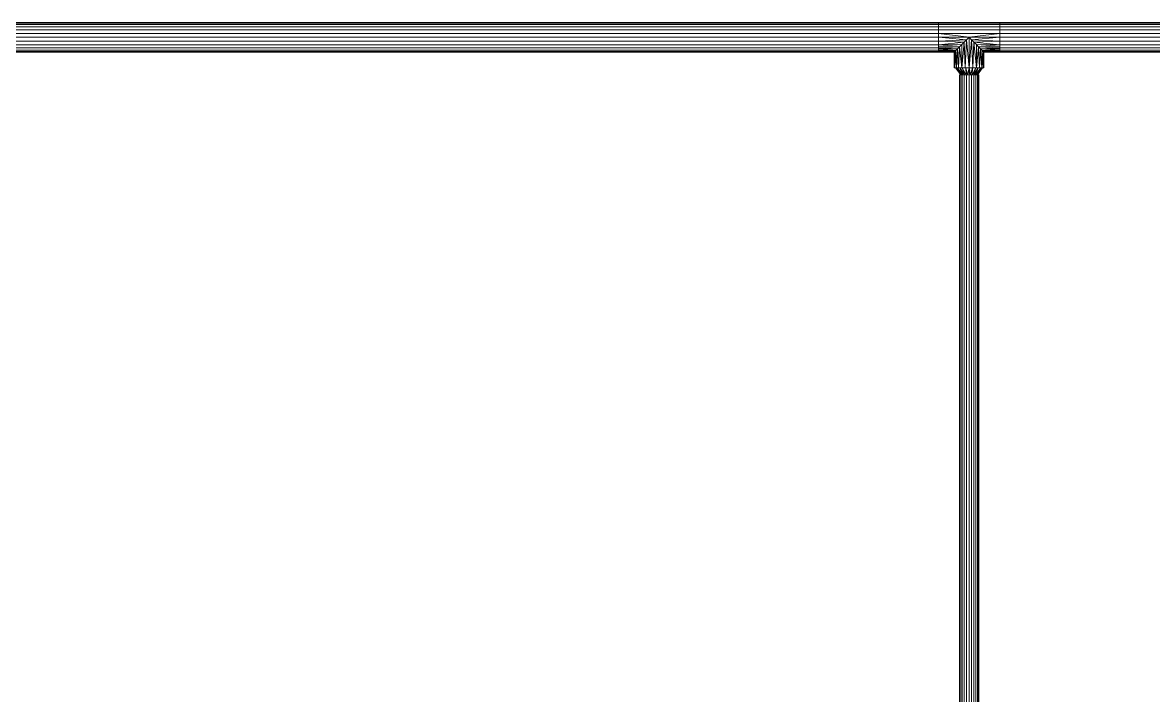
# Model space of a CAD drawing. Header units: inches. Extents: x -3326 to -59, y 8 to 1043.
# Drawn here: x -2687.4 to -2577, y 207.7 to 273.4 of the extents above; entities that cross this region are included whole.
import ezdxf

# ---------------------------------------------------------------- set-up
doc = ezdxf.new("R2010")
doc.units = ezdxf.units.IN
doc.header["$MEASUREMENT"] = 0
doc.layers.add('F-SPRN', color=10, linetype='Continuous', lineweight=9)
doc.layers.add('P-PIPE', color=10, linetype='Continuous', lineweight=9)

# ---------------------------------------------------------------- blocks, each defined once
blk = doc.blocks.new('Tee - Welded - Generic - Standard-1126622-05 - Fourth Level')
at = {"layer": 'P-PIPE'}
mesh = blk.add_polyface(dxfattribs=at)
corners = [(-2.99, -1.44), (-2.99, -1.39, 0.37), (-2.99, -1.24, 0.72), (-2.99, -1.02, 1.02), (-2.99, -0.72, 1.24), (-2.99, -0.37, 1.39), (-2.99, 0, 1.44), (-2.99, 0.37, 1.39), (-2.99, 0.72, 1.24), (-2.99, 1.02, 1.02), (-2.99, 1.24, 0.72), (-2.99, 1.39, 0.37), (-2.99, 1.44), (-2.99, 1.39, -0.37), (-2.99, 1.24, -0.72), (-2.99, 1.02, -1.02), (-2.99, 0.72, -1.24), (-2.99, 0.37, -1.39), (-2.99, 0, -1.44), (-2.99, -0.37, -1.39), (-2.99, -0.72, -1.24), (-2.99, -1.02, -1.02), (-2.99, -1.24, -0.72), (-2.99, -1.39, -0.37)]
mesh.append_faces([[corners[k] for k in face] for face in [(10, 7, 8, 9)]], dxfattribs={"vtx0": -1})
mesh.append_faces([[corners[k] for k in face] for face in [(0, 3, 6)]], dxfattribs={"vtx0": -1, "vtx1": -1, "vtx2": -1})
mesh.append_faces([[corners[k] for k in face] for face in [(13, 18, 22, 23)]], dxfattribs={"vtx0": -1, "vtx1": -1, "vtx3": -1})
mesh.append_faces([[corners[k] for k in face] for face in [(18, 21, 22), (13, 23, 0, 12)]], dxfattribs={"vtx0": -1, "vtx2": -1})
mesh.append_faces([[corners[k] for k in face] for face in [(6, 7, 12, 0)]], dxfattribs={"vtx1": -1, "vtx2": -1, "vtx3": -1})
mesh.append_faces([[corners[k] for k in face] for face in [(16, 17, 18, 15), (19, 20, 21, 18)]], dxfattribs={"vtx2": -1})
mesh.append_faces([[corners[k] for k in face] for face in [(13, 14, 15, 18), (10, 11, 12, 7)]], dxfattribs={"vtx2": -1, "vtx3": -1})
mesh.append_faces([[corners[k] for k in face] for face in [(0, 1, 2, 3), (3, 4, 5, 6)]], dxfattribs={"vtx3": -1})
mesh = blk.add_polyface(dxfattribs=at)
corners = [(-2.99, 1.44), (-2.99, 1.39, 0.37), (-2.99, 1.24, 0.72), (-2.99, 1.02, 1.02), (-2.99, 0.72, 1.24), (-2.99, 0.37, 1.39), (-2.99, 0, 1.44), (-2.99, -0.37, 1.39), (-2.99, -0.72, 1.24), (-2.99, -1.02, 1.02), (-2.99, -1.24, 0.72), (-2.99, -1.39, 0.37), (-2.99, -1.44), (-1.44, -1.44), (-1.4, -1.4, 0.34), (-1.29, -1.29, 0.64), (-1.12, -1.12, 0.9), (-0.93, -0.93, 1.1), (-0.71, -0.71, 1.25), (-0.48, -0.48, 1.35), (-0.24, -0.24, 1.42), (0, 0, 1.44), (0.24, -0.24, 1.42), (0.48, -0.48, 1.35), (0.71, -0.71, 1.25), (0.93, -0.93, 1.1), (1.12, -1.12, 0.9), (1.29, -1.29, 0.64), (1.4, -1.4, 0.34), (1.44, -1.44), (2.99, -1.44), (2.99, -1.39, 0.37), (2.99, -1.24, 0.72), (2.99, -1.02, 1.02), (2.99, -0.72, 1.24), (2.99, -0.37, 1.39), (2.99, 0, 1.44), (2.99, 0.37, 1.39), (2.99, 0.72, 1.24), (2.99, 1.02, 1.02), (2.99, 1.24, 0.72), (2.99, 1.39, 0.37), (2.99, 1.44), (-2.99, -0.87, 1.13), (-2.99, -1.13, 0.87), (-2.99, -1.32, 0.55), (2.99, -1.32, 0.55), (2.99, -1.13, 0.87), (2.99, -0.87, 1.13), (1.34, -1.34, 0.49), (-1.34, -1.34, 0.49)]
mesh.append_faces([[corners[k] for k in face] for face in [(14, 12, 13)]], dxfattribs={"vtx0": -1})
mesh.append_faces([[corners[k] for k in face] for face in [(34, 24, 48), (33, 26, 47), (26, 33, 25), (11, 50, 45), (15, 45, 50), (12, 14, 11), (9, 17, 43), (16, 10, 15), (24, 34, 23), (22, 36, 21), (20, 7, 19), (7, 20, 6), (18, 43, 17)]], dxfattribs={"vtx0": -1, "vtx1": -1})
mesh.append_faces([[corners[k] for k in face] for face in [(32, 26, 27), (25, 33, 48), (11, 14, 50), (18, 8, 43), (16, 44, 10), (46, 27, 49), (48, 24, 25), (31, 49, 28), (16, 9, 44), (23, 34, 35), (15, 10, 45), (21, 5, 6), (26, 32, 47)]], dxfattribs={"vtx0": -1, "vtx2": -1})
mesh.append_faces([[corners[k] for k in face] for face in [(21, 36, 37, 5)]], dxfattribs={"vtx0": -1, "vtx2": -1, "vtx3": -1})
mesh.append_faces([[corners[k] for k in face] for face in [(30, 31, 28), (31, 46, 49), (46, 32, 27), (16, 17, 9), (18, 19, 8), (35, 36, 22), (22, 23, 35), (20, 21, 6), (7, 8, 19)]], dxfattribs={"vtx1": -1, "vtx2": -1})
mesh.append_faces([[corners[k] for k in face] for face in [(39, 40, 2, 3), (40, 41, 1, 2), (37, 38, 4, 5), (38, 39, 3, 4)]], dxfattribs={"vtx1": -1, "vtx3": -1})
mesh.append_faces([[corners[k] for k in face] for face in [(28, 29, 30)]], dxfattribs={"vtx2": -1})
mesh.append_faces([[corners[k] for k in face] for face in [(41, 42, 0, 1)]], dxfattribs={"vtx3": -1})
mesh = blk.add_polyface(dxfattribs=at)
corners = [(-2.99, -1.44), (-2.99, -1.39, -0.37), (-2.99, -1.24, -0.72), (-2.99, -1.02, -1.02), (-2.99, -0.72, -1.24), (-2.99, -0.37, -1.39), (-2.99, 0, -1.44), (-2.99, 0.37, -1.39), (-2.99, 0.72, -1.24), (-2.99, 1.02, -1.02), (-2.99, 1.24, -0.72), (-2.99, 1.39, -0.37), (-2.99, 1.44), (2.99, 1.44), (2.99, 1.39, -0.37), (2.99, 1.24, -0.72), (2.99, 1.02, -1.02), (2.99, 0.72, -1.24), (2.99, 0.37, -1.39), (2.99, 0, -1.44), (2.99, -0.37, -1.39), (2.99, -0.72, -1.24), (2.99, -1.02, -1.02), (2.99, -1.24, -0.72), (2.99, -1.39, -0.37), (2.99, -1.44), (1.44, -1.44), (1.4, -1.4, -0.34), (1.29, -1.29, -0.64), (1.12, -1.12, -0.9), (0.93, -0.93, -1.1), (0.71, -0.71, -1.25), (0.48, -0.48, -1.35), (0.24, -0.24, -1.42), (0, 0, -1.44), (-0.24, -0.24, -1.42), (-0.48, -0.48, -1.35), (-0.71, -0.71, -1.25), (-0.93, -0.93, -1.1), (-1.12, -1.12, -0.9), (-1.29, -1.29, -0.64), (-1.4, -1.4, -0.34), (-1.44, -1.44), (-2.99, -1.32, -0.55), (-2.99, -1.13, -0.87), (-2.99, -0.87, -1.13), (2.99, -0.87, -1.13), (2.99, -1.13, -0.87), (2.99, -1.32, -0.55), (-1.34, -1.34, -0.49), (1.34, -1.34, -0.49)]
mesh.append_faces([[corners[k] for k in face] for face in [(33, 20, 32), (6, 35, 5), (31, 46, 30), (28, 48, 50), (38, 45, 37), (24, 50, 48), (3, 39, 44), (37, 4, 36), (1, 41, 0), (40, 2, 39)]], dxfattribs={"vtx0": -1, "vtx1": -1})
mesh.append_faces([[corners[k] for k in face] for face in [(11, 14, 15, 10), (38, 3, 45), (19, 33, 34), (1, 49, 41), (39, 2, 44), (36, 4, 5), (43, 40, 49), (31, 21, 46), (21, 31, 32), (24, 27, 50), (27, 24, 25), (23, 28, 29), (3, 38, 39), (28, 23, 48), (40, 43, 2), (29, 22, 47)]], dxfattribs={"vtx0": -1, "vtx2": -1})
mesh.append_faces([[corners[k] for k in face] for face in [(34, 6, 7, 18)]], dxfattribs={"vtx0": -1, "vtx2": -1, "vtx3": -1})
mesh.append_faces([[corners[k] for k in face] for face in [(26, 27, 25)]], dxfattribs={"vtx1": -1})
mesh.append_faces([[corners[k] for k in face] for face in [(19, 20, 33), (18, 19, 34), (20, 21, 32), (35, 36, 5), (34, 35, 6), (46, 22, 30), (29, 30, 22), (47, 23, 29), (45, 4, 37), (1, 43, 49)]], dxfattribs={"vtx1": -1, "vtx2": -1})
mesh.append_faces([[corners[k] for k in face] for face in [(15, 16, 9, 10), (16, 17, 8, 9), (17, 18, 7, 8)]], dxfattribs={"vtx1": -1, "vtx3": -1})
mesh.append_faces([[corners[k] for k in face] for face in [(12, 13, 14, 11), (41, 42, 0)]], dxfattribs={"vtx2": -1})
mesh = blk.add_polyface(dxfattribs=at)
corners = [(2.99, -1.44), (2.99, -1.39, -0.37), (2.99, -1.24, -0.72), (2.99, -1.02, -1.02), (2.99, -0.72, -1.24), (2.99, -0.37, -1.39), (2.99, 0, -1.44), (2.99, 0.37, -1.39), (2.99, 0.72, -1.24), (2.99, 1.02, -1.02), (2.99, 1.24, -0.72), (2.99, 1.39, -0.37), (2.99, 1.44), (2.99, 1.39, 0.37), (2.99, 1.24, 0.72), (2.99, 1.02, 1.02), (2.99, 0.72, 1.24), (2.99, 0.37, 1.39), (2.99, 0, 1.44), (2.99, -0.37, 1.39), (2.99, -0.72, 1.24), (2.99, -1.02, 1.02), (2.99, -1.24, 0.72), (2.99, -1.39, 0.37)]
mesh.append_faces([[corners[k] for k in face] for face in [(16, 14, 15)]], dxfattribs={"vtx0": -1})
mesh.append_faces([[corners[k] for k in face] for face in [(3, 6, 2)]], dxfattribs={"vtx0": -1, "vtx1": -1})
mesh.append_faces([[corners[k] for k in face] for face in [(18, 21, 11)]], dxfattribs={"vtx0": -1, "vtx1": -1, "vtx2": -1})
mesh.append_faces([[corners[k] for k in face] for face in [(6, 9, 21, 2), (18, 11, 14, 16)]], dxfattribs={"vtx0": -1, "vtx1": -1, "vtx2": -1, "vtx3": -1})
mesh.append_faces([[corners[k] for k in face] for face in [(21, 0, 1, 2)]], dxfattribs={"vtx0": -1, "vtx3": -1})
mesh.append_faces([[corners[k] for k in face] for face in [(17, 18, 16)]], dxfattribs={"vtx1": -1})
mesh.append_faces([[corners[k] for k in face] for face in [(12, 13, 14, 11), (22, 23, 0, 21), (19, 20, 21, 18)]], dxfattribs={"vtx2": -1})
mesh.append_faces([[corners[k] for k in face] for face in [(9, 10, 11, 21)]], dxfattribs={"vtx2": -1, "vtx3": -1})
mesh.append_faces([[corners[k] for k in face] for face in [(6, 7, 8, 9), (3, 4, 5, 6)]], dxfattribs={"vtx3": -1})
mesh = blk.add_polyface(dxfattribs=at)
corners = [(-1.44, -2.99), (-1.39, -2.99, 0.37), (-1.24, -2.99, 0.72), (-1.02, -2.99, 1.02), (-0.72, -2.99, 1.24), (-0.37, -2.99, 1.39), (0, -2.99, 1.44), (0.37, -2.99, 1.39), (0.72, -2.99, 1.24), (1.02, -2.99, 1.02), (1.24, -2.99, 0.72), (1.39, -2.99, 0.37), (1.44, -2.99), (1.44, -1.44), (1.4, -1.4, 0.34), (1.29, -1.29, 0.64), (1.12, -1.12, 0.9), (0.93, -0.93, 1.1), (0.71, -0.71, 1.25), (0.48, -0.48, 1.35), (0.24, -0.24, 1.42), (0, 0, 1.44), (-0.24, -0.24, 1.42), (-0.48, -0.48, 1.35), (-0.71, -0.71, 1.25), (-0.93, -0.93, 1.1), (-1.12, -1.12, 0.9), (-1.29, -1.29, 0.64), (-1.4, -1.4, 0.34), (-1.44, -1.44)]
mesh.append_faces([[corners[k] for k in face] for face in [(1, 28, 0), (27, 2, 26), (23, 5, 22), (25, 4, 24), (8, 19, 7), (17, 9, 16)]], dxfattribs={"vtx0": -1, "vtx1": -1})
mesh.append_faces([[corners[k] for k in face] for face in [(26, 2, 3), (27, 1, 2), (23, 4, 5), (6, 21, 22), (22, 5, 6), (20, 6, 7), (16, 9, 10), (17, 8, 9), (14, 11, 12), (6, 20, 21)]], dxfattribs={"vtx0": -1, "vtx2": -1})
mesh.append_faces([[corners[k] for k in face] for face in [(13, 14, 12)]], dxfattribs={"vtx1": -1})
mesh.append_faces([[corners[k] for k in face] for face in [(3, 4, 25), (27, 28, 1), (25, 26, 3), (23, 24, 4), (10, 11, 15), (17, 18, 8), (19, 20, 7), (18, 19, 8), (15, 16, 10), (14, 15, 11)]], dxfattribs={"vtx1": -1, "vtx2": -1})
mesh.append_faces([[corners[k] for k in face] for face in [(28, 29, 0)]], dxfattribs={"vtx2": -1})
mesh = blk.add_polyface(dxfattribs=at)
corners = [(1.44, -2.99), (1.39, -2.99, -0.37), (1.24, -2.99, -0.72), (1.02, -2.99, -1.02), (0.72, -2.99, -1.24), (0.37, -2.99, -1.39), (0, -2.99, -1.44), (-0.37, -2.99, -1.39), (-0.72, -2.99, -1.24), (-1.02, -2.99, -1.02), (-1.24, -2.99, -0.72), (-1.39, -2.99, -0.37), (-1.44, -2.99), (-1.44, -1.44), (-1.4, -1.4, -0.34), (-1.29, -1.29, -0.64), (-1.12, -1.12, -0.9), (-0.93, -0.93, -1.1), (-0.71, -0.71, -1.25), (-0.48, -0.48, -1.35), (-0.24, -0.24, -1.42), (0, 0, -1.44), (0.24, -0.24, -1.42), (0.48, -0.48, -1.35), (0.71, -0.71, -1.25), (0.93, -0.93, -1.1), (1.12, -1.12, -0.9), (1.29, -1.29, -0.64), (1.4, -1.4, -0.34), (1.44, -1.44)]
mesh.append_faces([[corners[k] for k in face] for face in [(1, 28, 0), (3, 26, 2), (27, 2, 26), (23, 5, 22), (25, 4, 24), (8, 19, 7), (17, 9, 16)]], dxfattribs={"vtx0": -1, "vtx1": -1})
mesh.append_faces([[corners[k] for k in face] for face in [(27, 1, 2), (23, 4, 5), (6, 21, 22), (22, 5, 6), (20, 6, 7), (16, 9, 10), (17, 8, 9), (14, 11, 12), (6, 20, 21)]], dxfattribs={"vtx0": -1, "vtx2": -1})
mesh.append_faces([[corners[k] for k in face] for face in [(29, 0, 28), (13, 14, 12)]], dxfattribs={"vtx1": -1})
mesh.append_faces([[corners[k] for k in face] for face in [(3, 4, 25), (27, 28, 1), (25, 26, 3), (23, 24, 4), (10, 11, 15), (17, 18, 8), (19, 20, 7), (18, 19, 8), (15, 16, 10), (14, 15, 11)]], dxfattribs={"vtx1": -1, "vtx2": -1})
mesh = blk.add_polyface(dxfattribs=at)
corners = [(-1.44, -2.99), (-1.39, -2.99, -0.37), (-1.24, -2.99, -0.72), (-1.02, -2.99, -1.02), (-0.72, -2.99, -1.24), (-0.37, -2.99, -1.39), (0, -2.99, -1.44), (0.37, -2.99, -1.39), (0.72, -2.99, -1.24), (1.02, -2.99, -1.02), (1.24, -2.99, -0.72), (1.39, -2.99, -0.37), (1.44, -2.99), (1.39, -2.99, 0.37), (1.24, -2.99, 0.72), (1.02, -2.99, 1.02), (0.72, -2.99, 1.24), (0.37, -2.99, 1.39), (0, -2.99, 1.44), (-0.37, -2.99, 1.39), (-0.72, -2.99, 1.24), (-1.02, -2.99, 1.02), (-1.24, -2.99, 0.72), (-1.39, -2.99, 0.37)]
mesh.append_faces([[corners[k] for k in face] for face in [(0, 22, 23)]], dxfattribs={"vtx0": -1})
mesh.append_faces([[corners[k] for k in face] for face in [(3, 6, 2), (16, 18, 14, 15)]], dxfattribs={"vtx0": -1, "vtx1": -1})
mesh.append_faces([[corners[k] for k in face] for face in [(2, 6, 9, 11)]], dxfattribs={"vtx0": -1, "vtx1": -1, "vtx2": -1, "vtx3": -1})
mesh.append_faces([[corners[k] for k in face] for face in [(0, 14, 21, 22)]], dxfattribs={"vtx0": -1, "vtx1": -1, "vtx3": -1})
mesh.append_faces([[corners[k] for k in face] for face in [(2, 11, 12)]], dxfattribs={"vtx0": -1, "vtx2": -1})
mesh.append_faces([[corners[k] for k in face] for face in [(17, 18, 16)]], dxfattribs={"vtx1": -1})
mesh.append_faces([[corners[k] for k in face] for face in [(18, 19, 14)]], dxfattribs={"vtx1": -1, "vtx2": -1})
mesh.append_faces([[corners[k] for k in face] for face in [(9, 10, 11)]], dxfattribs={"vtx2": -1})
mesh.append_faces([[corners[k] for k in face] for face in [(0, 1, 2, 14), (12, 13, 14, 2), (19, 20, 21, 14)]], dxfattribs={"vtx2": -1, "vtx3": -1})
mesh.append_faces([[corners[k] for k in face] for face in [(6, 7, 8, 9), (3, 4, 5, 6)]], dxfattribs={"vtx3": -1})
blk = doc.blocks.new('Transition - Generic - Plumbing-CW-1126388-05 - Fourth Level')
at = {"layer": 'P-PIPE'}
mesh = blk.add_polyface(dxfattribs=at)
corners = [(0, -1.31), (0, -1.14, 0.66), (0, -0.66, 1.14), (0, 0, 1.31), (0, 0.66, 1.14), (0, 1.14, 0.66), (0, 1.31), (0, 1.14, -0.66), (0, 0.66, -1.14), (0, 0, -1.31), (0, -0.66, -1.14), (0, -1.14, -0.66)]
mesh.append_faces([[corners[k] for k in face] for face in [(3, 1, 2), (0, 10, 11)]], dxfattribs={"vtx0": -1})
mesh.append_faces([[corners[k] for k in face] for face in [(0, 8, 9, 10)]], dxfattribs={"vtx0": -1, "vtx3": -1})
mesh.append_faces([[corners[k] for k in face] for face in [(7, 8, 5, 6)]], dxfattribs={"vtx1": -1})
mesh.append_faces([[corners[k] for k in face] for face in [(0, 1, 5, 8)]], dxfattribs={"vtx1": -1, "vtx2": -1, "vtx3": -1})
mesh.append_faces([[corners[k] for k in face] for face in [(3, 4, 5, 1)]], dxfattribs={"vtx2": -1, "vtx3": -1})
mesh = blk.add_polyface(dxfattribs=at)
corners = [(0, -1.31), (0, -1.14, -0.66), (0, -0.66, -1.14), (0, 0, -1.31), (0, 0.66, -1.14), (0, 1.14, -0.66), (0, 1.31), (0.66, 0.81), (0.66, 0.57, -0.57), (0.66, 0, -0.81), (0.66, -0.57, -0.57), (0.66, -0.81), (0.66, 0.69, -0.29), (0.66, 0.29, -0.69), (0.66, -0.29, -0.69), (0.66, -0.69, -0.29), (0.66, 0.63, -0.43), (0, 0.33, -1.22), (0.66, 0.14, -0.75), (0, 1.22, -0.33), (0.66, 0.43, -0.63), (0, -0.33, -1.22), (0.66, -0.14, -0.75), (0.66, -0.43, -0.63), (0, -1.22, -0.33), (0.66, -0.75, -0.14), (0.66, -0.63, -0.43), (0.66, 0.75, -0.14), (0, 0.9, -0.9), (0, -0.9, -0.9)]
mesh.append_faces([[corners[k] for k in face] for face in [(0, 25, 11), (27, 6, 7)]], dxfattribs={"vtx0": -1})
mesh.append_faces([[corners[k] for k in face] for face in [(20, 28, 8), (3, 22, 21), (28, 20, 4), (6, 27, 19), (29, 26, 1), (26, 29, 10), (4, 13, 17), (1, 15, 24), (5, 16, 28), (2, 23, 29)]], dxfattribs={"vtx0": -1, "vtx1": -1})
mesh.append_faces([[corners[k] for k in face] for face in [(5, 12, 16), (3, 18, 9), (14, 2, 21), (2, 14, 23), (21, 22, 14), (25, 0, 24), (17, 13, 18), (3, 9, 22), (12, 5, 19), (24, 15, 25)]], dxfattribs={"vtx0": -1, "vtx2": -1})
mesh.append_faces([[corners[k] for k in face] for face in [(3, 17, 18), (16, 8, 28), (20, 13, 4), (23, 10, 29), (26, 15, 1), (27, 12, 19)]], dxfattribs={"vtx1": -1, "vtx2": -1})
mesh = blk.add_polyface(dxfattribs=at)
corners = [(0, 1.31), (0, 1.14, 0.66), (0, 0.66, 1.14), (0, 0, 1.31), (0, -0.66, 1.14), (0, -1.14, 0.66), (0, -1.31), (0.66, -0.81), (0.66, -0.57, 0.57), (0.66, 0, 0.81), (0.66, 0.57, 0.57), (0.66, 0.81), (0.66, -0.69, 0.29), (0.66, -0.29, 0.69), (0.66, 0.29, 0.69), (0.66, 0.69, 0.29), (0.66, -0.63, 0.43), (0, -0.33, 1.22), (0.66, -0.14, 0.75), (0, -1.22, 0.33), (0.66, -0.43, 0.63), (0, 0.33, 1.22), (0.66, 0.14, 0.75), (0.66, 0.43, 0.63), (0, 1.22, 0.33), (0.66, 0.75, 0.14), (0.66, 0.63, 0.43), (0.66, -0.75, 0.14), (0, -0.9, 0.9), (0, 0.9, 0.9)]
mesh.append_faces([[corners[k] for k in face] for face in [(0, 25, 11), (27, 6, 7)]], dxfattribs={"vtx0": -1})
mesh.append_faces([[corners[k] for k in face] for face in [(20, 28, 8), (3, 22, 21), (28, 20, 4), (6, 27, 19), (29, 26, 1), (26, 29, 10), (4, 13, 17), (1, 15, 24), (5, 16, 28), (2, 23, 29)]], dxfattribs={"vtx0": -1, "vtx1": -1})
mesh.append_faces([[corners[k] for k in face] for face in [(5, 12, 16), (3, 18, 9), (14, 2, 21), (2, 14, 23), (21, 22, 14), (25, 0, 24), (17, 13, 18), (3, 9, 22), (12, 5, 19), (24, 15, 25)]], dxfattribs={"vtx0": -1, "vtx2": -1})
mesh.append_faces([[corners[k] for k in face] for face in [(3, 17, 18), (16, 8, 28), (20, 13, 4), (23, 10, 29), (26, 15, 1), (27, 12, 19)]], dxfattribs={"vtx1": -1, "vtx2": -1})
mesh = blk.add_polyface(dxfattribs=at)
corners = [(0.66, -0.81), (0.66, -0.57, -0.57), (0.66, 0, -0.81), (0.66, 0.57, -0.57), (0.66, 0.81), (0.66, 0.57, 0.57), (0.66, 0, 0.81), (0.66, -0.57, 0.57)]
mesh.append_faces([[corners[k] for k in face] for face in [(2, 4, 7, 1)]], dxfattribs={"vtx0": -1, "vtx1": -1, "vtx2": -1})
mesh.append_faces([[corners[k] for k in face] for face in [(6, 7, 4, 5), (3, 4, 2)]], dxfattribs={"vtx1": -1})
mesh.append_faces([[corners[k] for k in face] for face in [(7, 0, 1)]], dxfattribs={"vtx2": -1})

msp = doc.modelspace()

# ---------------------------------------------------------------- linework, layer by layer
at = {"layer": 'F-SPRN', "color": 1}
for p, q in [((-2797.66, 272, 964), (-2597.99, 272, 964)), ((-2797.66, 272, 964), (-2597.99, 272, 964)), ((-2592.01, 272, 964), (-2597.99, 272, 964)), ((-2595, 269.01, 964), (-2595, 272, 964)), ((-2592.01, 272, 964), (-2424.51, 272, 964)), ((-2592.01, 272, 964), (-2424.51, 272, 964)), ((-2595, 269.01, 964), (-2595, 268.35, 964)), ((-2595, 186.98, 964), (-2595, 268.35, 964)), ((-2595, 186.98, 964), (-2595, 268.35, 964))]:
    msp.add_line(p, q, dxfattribs=at)

# ---------------------------------------------------------------- block references
at = {"layer": 'F-SPRN', "color": 1, "extrusion": (0, 0, -1)}
msp.add_blockref('Tee - Welded - Generic - Standard-1126622-05 - Fourth Level', (2595, 272, -964), dxfattribs=at)
at = {"layer": 'F-SPRN', "color": 1, "rotation": 270}
msp.add_blockref('Transition - Generic - Plumbing-CW-1126388-05 - Fourth Level', (-2595, 269.01, 964), dxfattribs=at)

# ---------------------------------------------------------------- meshes
at = {"layer": 'F-SPRN', "color": 1}
mesh = msp.add_polyface(dxfattribs=at)
corners = [(-2797.66, 273.44, 964), (-2797.66, 273.39, 964.37), (-2797.66, 273.24, 964.72), (-2797.66, 273.02, 965.02), (-2797.66, 272.72, 965.24), (-2797.66, 272.37, 965.39), (-2797.66, 272, 965.44), (-2597.99, 272, 965.44), (-2597.99, 272.37, 965.39), (-2597.99, 272.72, 965.24), (-2597.99, 273.02, 965.02), (-2597.99, 273.24, 964.72), (-2597.99, 273.39, 964.37), (-2597.99, 273.44, 964)]
mesh.append_faces([[corners[k] for k in face] for face in [(7, 8, 5, 6)]], dxfattribs={"vtx1": -1, "color": 1})
mesh.append_faces([[corners[k] for k in face] for face in [(8, 9, 4, 5), (3, 4, 9, 10), (11, 12, 1, 2), (2, 3, 10, 11)]], dxfattribs={"vtx1": -1, "vtx3": -1, "color": 1})
mesh.append_faces([[corners[k] for k in face] for face in [(12, 13, 0, 1)]], dxfattribs={"vtx3": -1, "color": 1})
mesh = msp.add_polyface(dxfattribs=at)
corners = [(-2797.66, 272, 962.56), (-2797.66, 272.37, 962.61), (-2797.66, 272.72, 962.76), (-2797.66, 273.02, 962.98), (-2797.66, 273.24, 963.28), (-2797.66, 273.39, 963.63), (-2797.66, 273.44, 964), (-2597.99, 273.44, 964), (-2597.99, 273.39, 963.63), (-2597.99, 273.24, 963.28), (-2597.99, 273.02, 962.98), (-2597.99, 272.72, 962.76), (-2597.99, 272.37, 962.61), (-2597.99, 272, 962.56)]
mesh.append_faces([[corners[k] for k in face] for face in [(7, 8, 5, 6)]], dxfattribs={"vtx1": -1, "color": 1})
mesh.append_faces([[corners[k] for k in face] for face in [(8, 9, 4, 5), (3, 4, 9, 10), (11, 12, 1, 2), (2, 3, 10, 11)]], dxfattribs={"vtx1": -1, "vtx3": -1, "color": 1})
mesh.append_faces([[corners[k] for k in face] for face in [(12, 13, 0, 1)]], dxfattribs={"vtx3": -1, "color": 1})
mesh = msp.add_polyface(dxfattribs=at)
corners = [(-2597.99, 270.56, 964), (-2597.99, 270.61, 963.63), (-2597.99, 270.76, 963.28), (-2597.99, 270.98, 962.98), (-2597.99, 271.28, 962.76), (-2597.99, 271.63, 962.61), (-2597.99, 272, 962.56), (-2597.99, 272.37, 962.61), (-2597.99, 272.72, 962.76), (-2597.99, 273.02, 962.98), (-2597.99, 273.24, 963.28), (-2597.99, 273.39, 963.63), (-2597.99, 273.44, 964), (-2597.99, 273.39, 964.37), (-2597.99, 273.24, 964.72), (-2597.99, 273.02, 965.02), (-2597.99, 272.72, 965.24), (-2597.99, 272.37, 965.39), (-2597.99, 272, 965.44), (-2597.99, 271.63, 965.39), (-2597.99, 271.28, 965.24), (-2597.99, 270.98, 965.02), (-2597.99, 270.76, 964.72), (-2597.99, 270.61, 964.37)]
mesh.append_faces([[corners[k] for k in face] for face in [(1, 23, 0), (10, 8, 9)]], dxfattribs={"vtx0": -1, "color": 1})
mesh.append_faces([[corners[k] for k in face] for face in [(11, 14, 8, 10)]], dxfattribs={"vtx0": -1, "vtx1": -1, "vtx2": -1, "color": 1})
mesh.append_faces([[corners[k] for k in face] for face in [(19, 4, 5, 7)]], dxfattribs={"vtx0": -1, "vtx2": -1, "vtx3": -1, "color": 1})
mesh.append_faces([[corners[k] for k in face] for face in [(19, 20, 4)]], dxfattribs={"vtx1": -1, "vtx2": -1, "color": 1})
mesh.append_faces([[corners[k] for k in face] for face in [(1, 2, 22, 23), (7, 8, 16, 17)]], dxfattribs={"vtx1": -1, "vtx3": -1, "color": 1})
mesh.append_faces([[corners[k] for k in face] for face in [(5, 6, 7)]], dxfattribs={"vtx2": -1, "color": 1})
mesh.append_faces([[corners[k] for k in face] for face in [(2, 3, 4, 22), (20, 21, 22, 4), (17, 18, 19, 7), (14, 15, 16, 8)]], dxfattribs={"vtx2": -1, "vtx3": -1, "color": 1})
mesh.append_faces([[corners[k] for k in face] for face in [(11, 12, 13, 14)]], dxfattribs={"vtx3": -1, "color": 1})
mesh = msp.add_polyface(dxfattribs=at)
corners = [(-2592.01, 270.56, 964), (-2592.01, 270.61, 964.37), (-2592.01, 270.76, 964.72), (-2592.01, 270.98, 965.02), (-2592.01, 271.28, 965.24), (-2592.01, 271.63, 965.39), (-2592.01, 272, 965.44), (-2592.01, 272.37, 965.39), (-2592.01, 272.72, 965.24), (-2592.01, 273.02, 965.02), (-2592.01, 273.24, 964.72), (-2592.01, 273.39, 964.37), (-2592.01, 273.44, 964), (-2592.01, 273.39, 963.63), (-2592.01, 273.24, 963.28), (-2592.01, 273.02, 962.98), (-2592.01, 272.72, 962.76), (-2592.01, 272.37, 962.61), (-2592.01, 272, 962.56), (-2592.01, 271.63, 962.61), (-2592.01, 271.28, 962.76), (-2592.01, 270.98, 962.98), (-2592.01, 270.76, 963.28), (-2592.01, 270.61, 963.63)]
mesh.append_faces([[corners[k] for k in face] for face in [(13, 16, 10, 11)]], dxfattribs={"vtx0": -1, "vtx1": -1, "vtx3": -1, "color": 1})
mesh.append_faces([[corners[k] for k in face] for face in [(20, 4, 5), (8, 16, 17, 7)]], dxfattribs={"vtx0": -1, "vtx2": -1, "color": 1})
mesh.append_faces([[corners[k] for k in face] for face in [(21, 22, 20), (12, 13, 11)]], dxfattribs={"vtx1": -1, "color": 1})
mesh.append_faces([[corners[k] for k in face] for face in [(22, 23, 2, 20), (19, 20, 5, 17)]], dxfattribs={"vtx1": -1, "vtx2": -1, "vtx3": -1, "color": 1})
mesh.append_faces([[corners[k] for k in face] for face in [(17, 18, 19), (14, 15, 16, 13)]], dxfattribs={"vtx2": -1, "color": 1})
mesh.append_faces([[corners[k] for k in face] for face in [(2, 3, 4, 20), (5, 6, 7, 17), (8, 9, 10, 16)]], dxfattribs={"vtx2": -1, "vtx3": -1, "color": 1})
mesh.append_faces([[corners[k] for k in face] for face in [(23, 0, 1, 2)]], dxfattribs={"vtx3": -1, "color": 1})
mesh = msp.add_polyface(dxfattribs=at)
corners = [(-2592.01, 273.44, 964), (-2592.01, 273.39, 964.37), (-2592.01, 273.24, 964.72), (-2592.01, 273.02, 965.02), (-2592.01, 272.72, 965.24), (-2592.01, 272.37, 965.39), (-2592.01, 272, 965.44), (-2424.51, 272, 965.44), (-2424.51, 272.37, 965.39), (-2424.51, 272.72, 965.24), (-2424.51, 273.02, 965.02), (-2424.51, 273.24, 964.72), (-2424.51, 273.39, 964.37), (-2424.51, 273.44, 964)]
mesh.append_faces([[corners[k] for k in face] for face in [(7, 8, 5, 6)]], dxfattribs={"vtx1": -1, "color": 1})
mesh.append_faces([[corners[k] for k in face] for face in [(8, 9, 4, 5), (3, 4, 9, 10), (11, 12, 1, 2), (2, 3, 10, 11)]], dxfattribs={"vtx1": -1, "vtx3": -1, "color": 1})
mesh.append_faces([[corners[k] for k in face] for face in [(12, 13, 0, 1)]], dxfattribs={"vtx3": -1, "color": 1})
mesh = msp.add_polyface(dxfattribs=at)
corners = [(-2592.01, 272, 962.56), (-2592.01, 272.37, 962.61), (-2592.01, 272.72, 962.76), (-2592.01, 273.02, 962.98), (-2592.01, 273.24, 963.28), (-2592.01, 273.39, 963.63), (-2592.01, 273.44, 964), (-2424.51, 273.44, 964), (-2424.51, 273.39, 963.63), (-2424.51, 273.24, 963.28), (-2424.51, 273.02, 962.98), (-2424.51, 272.72, 962.76), (-2424.51, 272.37, 962.61), (-2424.51, 272, 962.56)]
mesh.append_faces([[corners[k] for k in face] for face in [(7, 8, 5, 6)]], dxfattribs={"vtx1": -1, "color": 1})
mesh.append_faces([[corners[k] for k in face] for face in [(8, 9, 4, 5), (3, 4, 9, 10), (11, 12, 1, 2), (2, 3, 10, 11)]], dxfattribs={"vtx1": -1, "vtx3": -1, "color": 1})
mesh.append_faces([[corners[k] for k in face] for face in [(12, 13, 0, 1)]], dxfattribs={"vtx3": -1, "color": 1})
mesh = msp.add_polyface(dxfattribs=at)
corners = [(-2797.66, 272, 965.44), (-2797.66, 271.63, 965.39), (-2797.66, 271.28, 965.24), (-2797.66, 270.98, 965.02), (-2797.66, 270.76, 964.72), (-2797.66, 270.61, 964.37), (-2797.66, 270.56, 964), (-2597.99, 270.56, 964), (-2597.99, 270.61, 964.37), (-2597.99, 270.76, 964.72), (-2597.99, 270.98, 965.02), (-2597.99, 271.28, 965.24), (-2597.99, 271.63, 965.39), (-2597.99, 272, 965.44)]
mesh.append_faces([[corners[k] for k in face] for face in [(8, 9, 4, 5), (3, 4, 9, 10), (11, 12, 1, 2), (2, 3, 10, 11)]], dxfattribs={"vtx1": -1, "vtx3": -1, "color": 1})
mesh.append_faces([[corners[k] for k in face] for face in [(6, 7, 8, 5)]], dxfattribs={"vtx2": -1, "color": 1})
mesh.append_faces([[corners[k] for k in face] for face in [(12, 13, 0, 1)]], dxfattribs={"vtx3": -1, "color": 1})
mesh = msp.add_polyface(dxfattribs=at)
corners = [(-2797.66, 270.56, 964), (-2797.66, 270.61, 963.63), (-2797.66, 270.76, 963.28), (-2797.66, 270.98, 962.98), (-2797.66, 271.28, 962.76), (-2797.66, 271.63, 962.61), (-2797.66, 272, 962.56), (-2597.99, 272, 962.56), (-2597.99, 271.63, 962.61), (-2597.99, 271.28, 962.76), (-2597.99, 270.98, 962.98), (-2597.99, 270.76, 963.28), (-2597.99, 270.61, 963.63), (-2597.99, 270.56, 964)]
mesh.append_faces([[corners[k] for k in face] for face in [(7, 8, 5, 6)]], dxfattribs={"vtx1": -1, "color": 1})
mesh.append_faces([[corners[k] for k in face] for face in [(8, 9, 4, 5), (3, 4, 9, 10), (11, 12, 1, 2), (2, 3, 10, 11)]], dxfattribs={"vtx1": -1, "vtx3": -1, "color": 1})
mesh.append_faces([[corners[k] for k in face] for face in [(12, 13, 0, 1)]], dxfattribs={"vtx3": -1, "color": 1})
mesh = msp.add_polyface(dxfattribs=at)
corners = [(-2592.01, 272, 965.44), (-2592.01, 271.63, 965.39), (-2592.01, 271.28, 965.24), (-2592.01, 270.98, 965.02), (-2592.01, 270.76, 964.72), (-2592.01, 270.61, 964.37), (-2592.01, 270.56, 964), (-2424.51, 270.56, 964), (-2424.51, 270.61, 964.37), (-2424.51, 270.76, 964.72), (-2424.51, 270.98, 965.02), (-2424.51, 271.28, 965.24), (-2424.51, 271.63, 965.39), (-2424.51, 272, 965.44)]
mesh.append_faces([[corners[k] for k in face] for face in [(8, 9, 4, 5), (3, 4, 9, 10), (11, 12, 1, 2), (2, 3, 10, 11)]], dxfattribs={"vtx1": -1, "vtx3": -1, "color": 1})
mesh.append_faces([[corners[k] for k in face] for face in [(6, 7, 8, 5)]], dxfattribs={"vtx2": -1, "color": 1})
mesh.append_faces([[corners[k] for k in face] for face in [(12, 13, 0, 1)]], dxfattribs={"vtx3": -1, "color": 1})
mesh = msp.add_polyface(dxfattribs=at)
corners = [(-2592.01, 270.56, 964), (-2592.01, 270.61, 963.63), (-2592.01, 270.76, 963.28), (-2592.01, 270.98, 962.98), (-2592.01, 271.28, 962.76), (-2592.01, 271.63, 962.61), (-2592.01, 272, 962.56), (-2424.51, 272, 962.56), (-2424.51, 271.63, 962.61), (-2424.51, 271.28, 962.76), (-2424.51, 270.98, 962.98), (-2424.51, 270.76, 963.28), (-2424.51, 270.61, 963.63), (-2424.51, 270.56, 964)]
mesh.append_faces([[corners[k] for k in face] for face in [(7, 8, 5, 6)]], dxfattribs={"vtx1": -1, "color": 1})
mesh.append_faces([[corners[k] for k in face] for face in [(8, 9, 4, 5), (3, 4, 9, 10), (11, 12, 1, 2), (2, 3, 10, 11)]], dxfattribs={"vtx1": -1, "vtx3": -1, "color": 1})
mesh.append_faces([[corners[k] for k in face] for face in [(12, 13, 0, 1)]], dxfattribs={"vtx3": -1, "color": 1})
mesh = msp.add_polyface(dxfattribs=at)
corners = [(-2594.05, 268.35, 964), (-2594.08, 268.35, 963.75), (-2594.18, 268.35, 963.52), (-2594.33, 268.35, 963.33), (-2594.53, 268.35, 963.18), (-2594.75, 268.35, 963.08), (-2595, 268.35, 963.05), (-2595.25, 268.35, 963.08), (-2595.47, 268.35, 963.18), (-2595.67, 268.35, 963.33), (-2595.82, 268.35, 963.52), (-2595.92, 268.35, 963.75), (-2595.95, 268.35, 964), (-2595.92, 268.35, 964.25), (-2595.82, 268.35, 964.48), (-2595.67, 268.35, 964.67), (-2595.47, 268.35, 964.82), (-2595.25, 268.35, 964.92), (-2595, 268.35, 964.95), (-2594.75, 268.35, 964.92), (-2594.53, 268.35, 964.82), (-2594.33, 268.35, 964.67), (-2594.18, 268.35, 964.48), (-2594.08, 268.35, 964.25)]
mesh.append_faces([[corners[k] for k in face] for face in [(6, 4, 5)]], dxfattribs={"vtx0": -1, "color": 1})
mesh.append_faces([[corners[k] for k in face] for face in [(4, 8, 3)]], dxfattribs={"vtx0": -1, "vtx1": -1, "color": 1})
mesh.append_faces([[corners[k] for k in face] for face in [(15, 21, 3)]], dxfattribs={"vtx0": -1, "vtx1": -1, "vtx2": -1, "color": 1})
mesh.append_faces([[corners[k] for k in face] for face in [(3, 8, 9, 15)]], dxfattribs={"vtx0": -1, "vtx2": -1, "vtx3": -1, "color": 1})
mesh.append_faces([[corners[k] for k in face] for face in [(0, 1, 23), (19, 20, 18)]], dxfattribs={"vtx1": -1, "color": 1})
mesh.append_faces([[corners[k] for k in face] for face in [(15, 16, 20, 21)]], dxfattribs={"vtx1": -1, "vtx3": -1, "color": 1})
mesh.append_faces([[corners[k] for k in face] for face in [(11, 12, 13)]], dxfattribs={"vtx2": -1, "color": 1})
mesh.append_faces([[corners[k] for k in face] for face in [(6, 7, 8, 4), (9, 10, 11, 13), (1, 2, 3, 21), (13, 14, 15, 9), (16, 17, 18, 20), (21, 22, 23, 1)]], dxfattribs={"vtx2": -1, "vtx3": -1, "color": 1})
mesh = msp.add_polyface(dxfattribs=at)
corners = [(-2595.95, 186.98, 964), (-2595.92, 186.98, 964.25), (-2595.82, 186.98, 964.48), (-2595.67, 186.98, 964.67), (-2595.47, 186.98, 964.82), (-2595.25, 186.98, 964.92), (-2595, 186.98, 964.95), (-2595, 268.35, 964.95), (-2595.25, 268.35, 964.92), (-2595.47, 268.35, 964.82), (-2595.67, 268.35, 964.67), (-2595.82, 268.35, 964.48), (-2595.92, 268.35, 964.25), (-2595.95, 268.35, 964)]
mesh.append_faces([[corners[k] for k in face] for face in [(7, 8, 5, 6)]], dxfattribs={"vtx1": -1, "color": 1})
mesh.append_faces([[corners[k] for k in face] for face in [(8, 9, 4, 5), (3, 4, 9, 10), (11, 12, 1, 2), (2, 3, 10, 11)]], dxfattribs={"vtx1": -1, "vtx3": -1, "color": 1})
mesh.append_faces([[corners[k] for k in face] for face in [(12, 13, 0, 1)]], dxfattribs={"vtx3": -1, "color": 1})
mesh = msp.add_polyface(dxfattribs=at)
corners = [(-2595, 186.98, 963.05), (-2595.25, 186.98, 963.08), (-2595.47, 186.98, 963.18), (-2595.67, 186.98, 963.33), (-2595.82, 186.98, 963.52), (-2595.92, 186.98, 963.75), (-2595.95, 186.98, 964), (-2595.95, 268.35, 964), (-2595.92, 268.35, 963.75), (-2595.82, 268.35, 963.52), (-2595.67, 268.35, 963.33), (-2595.47, 268.35, 963.18), (-2595.25, 268.35, 963.08), (-2595, 268.35, 963.05)]
mesh.append_faces([[corners[k] for k in face] for face in [(7, 8, 5, 6)]], dxfattribs={"vtx1": -1, "color": 1})
mesh.append_faces([[corners[k] for k in face] for face in [(8, 9, 4, 5), (3, 4, 9, 10), (11, 12, 1, 2), (2, 3, 10, 11)]], dxfattribs={"vtx1": -1, "vtx3": -1, "color": 1})
mesh.append_faces([[corners[k] for k in face] for face in [(12, 13, 0, 1)]], dxfattribs={"vtx3": -1, "color": 1})
mesh = msp.add_polyface(dxfattribs=at)
corners = [(-2595, 186.98, 964.95), (-2594.75, 186.98, 964.92), (-2594.53, 186.98, 964.82), (-2594.33, 186.98, 964.67), (-2594.18, 186.98, 964.48), (-2594.08, 186.98, 964.25), (-2594.05, 186.98, 964), (-2594.05, 268.35, 964), (-2594.08, 268.35, 964.25), (-2594.18, 268.35, 964.48), (-2594.33, 268.35, 964.67), (-2594.53, 268.35, 964.82), (-2594.75, 268.35, 964.92), (-2595, 268.35, 964.95)]
mesh.append_faces([[corners[k] for k in face] for face in [(8, 9, 4, 5), (3, 4, 9, 10), (11, 12, 1, 2), (2, 3, 10, 11)]], dxfattribs={"vtx1": -1, "vtx3": -1, "color": 1})
mesh.append_faces([[corners[k] for k in face] for face in [(6, 7, 8, 5)]], dxfattribs={"vtx2": -1, "color": 1})
mesh.append_faces([[corners[k] for k in face] for face in [(12, 13, 0, 1)]], dxfattribs={"vtx3": -1, "color": 1})
mesh = msp.add_polyface(dxfattribs=at)
corners = [(-2594.05, 186.98, 964), (-2594.08, 186.98, 963.75), (-2594.18, 186.98, 963.52), (-2594.33, 186.98, 963.33), (-2594.53, 186.98, 963.18), (-2594.75, 186.98, 963.08), (-2595, 186.98, 963.05), (-2595, 268.35, 963.05), (-2594.75, 268.35, 963.08), (-2594.53, 268.35, 963.18), (-2594.33, 268.35, 963.33), (-2594.18, 268.35, 963.52), (-2594.08, 268.35, 963.75), (-2594.05, 268.35, 964)]
mesh.append_faces([[corners[k] for k in face] for face in [(7, 8, 5, 6)]], dxfattribs={"vtx1": -1, "color": 1})
mesh.append_faces([[corners[k] for k in face] for face in [(8, 9, 4, 5), (3, 4, 9, 10), (11, 12, 1, 2), (2, 3, 10, 11)]], dxfattribs={"vtx1": -1, "vtx3": -1, "color": 1})
mesh.append_faces([[corners[k] for k in face] for face in [(12, 13, 0, 1)]], dxfattribs={"vtx3": -1, "color": 1})

doc.saveas('drawing.dxf')
